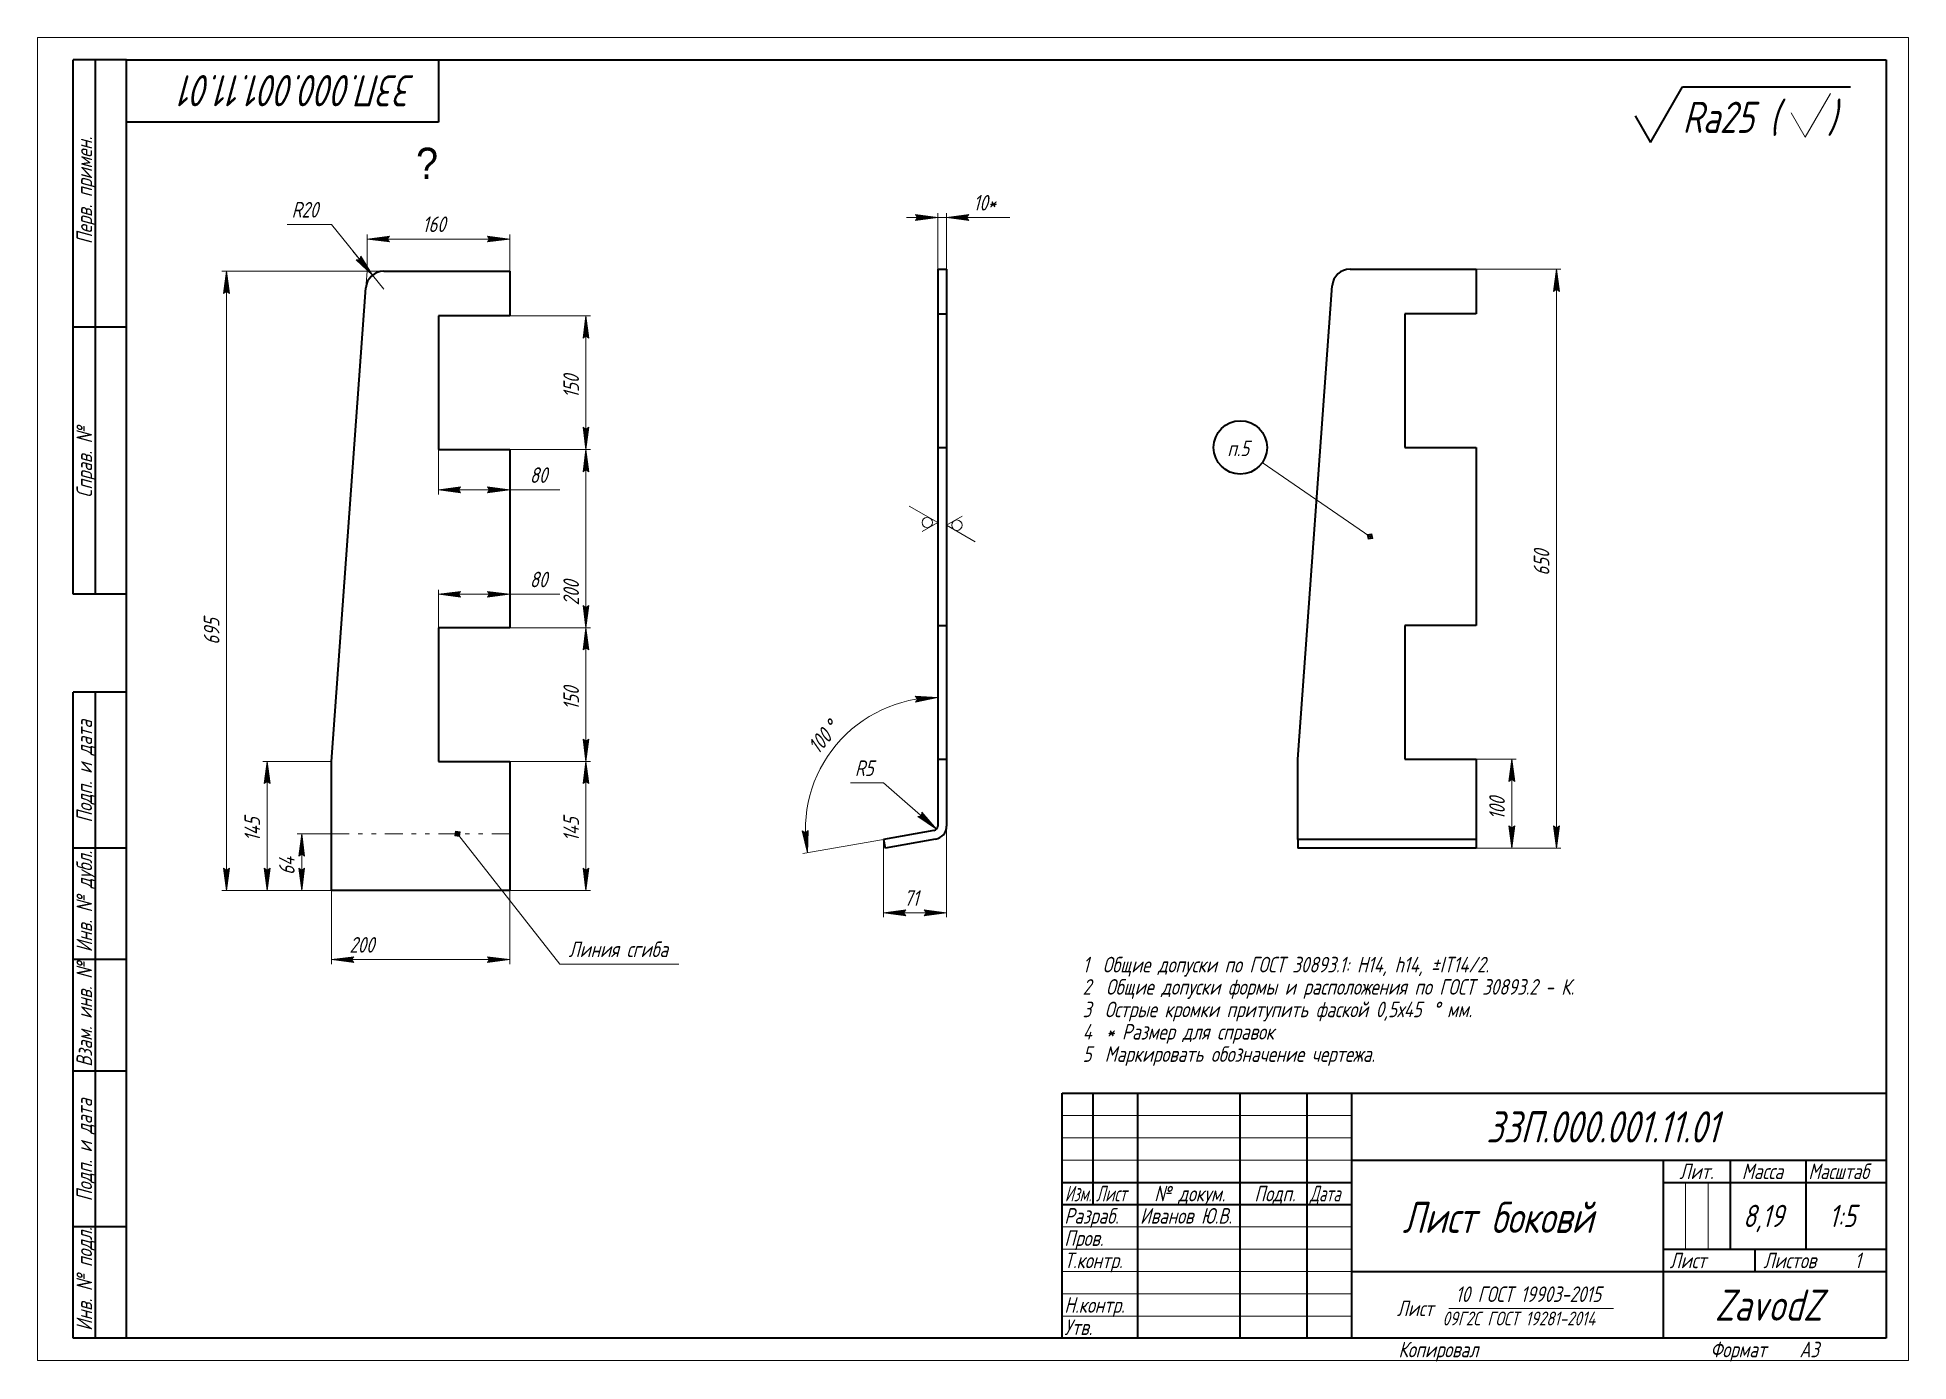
# Model space of a CAD drawing. Header units: millimetres. Extents: x 0 to 420, y 0 to 297.
import ezdxf

# ---------------------------------------------------------------- set-up
doc = ezdxf.new("R2010")
doc.units = ezdxf.units.MM
for name, pattern in [('K5LT_BASIC', [0]), ('K5LT_CHAIN_LINE_WITH_2_POINTS', [12, 4, -2, 1, -2, 1, -2]), ('K5LT_THIN', [0])]:
    doc.linetypes.add(name, pattern=pattern)
doc.layers.add('Системный слой', color=7, linetype='Continuous')
doc.styles.add('KDIMTEXTSTYLE', font='GOST_AU.SHX', dxfattribs={"width": 0.96, "oblique": 15, "height": 5})
doc.styles.add('KTEXTSTYLE', font='GOST_AU.SHX', dxfattribs={"width": 0.96, "height": 5})
doc.dimstyles.new('KDIMSTYLE (0.20)', dxfattribs={"dimtxt": 5, "dimasz": 1, "dimexe": 2, "dimexo": 0, "dimgap": 1, "dimtad": 1, "dimlfac": 5, "dimtxsty": 'KDIMTEXTSTYLE', "dimsah": 1, "dimcen": 0, "dimdle": 1, "dimadec": 0, "dimazin": 0, "dimtfac": 0.667, "dimtmove": 0, "dimatfit": 3, "dimfxl": 1, "dimtvp": 1, "dimtolj": 1, "dimtzin": 0, "dimarcsym": 0})

# ---------------------------------------------------------------- blocks, each defined once
blk = doc.blocks.new('D0')
at = {"layer": 'Системный слой'}
blk.add_hatch(color=7, dxfattribs=at).paths.add_polyline_path([(201.82, 119.32), (198.48, 123.09), (198.43, 122.27), (197.62, 122.1)])
at = {"layer": 'Системный слой', "color": 7, "linetype": 'K5LT_THIN', "lineweight": 18}
for p, q in [((189.93, 129.65), (182.49, 129.65)), ((189.93, 129.65), (201.82, 119.32)), ((197.62, 122.1), (198.43, 122.27)), ((201.82, 119.32), (197.62, 122.1)), ((198.43, 122.27), (198.48, 123.09)), ((198.48, 123.09), (201.82, 119.32))]:
    blk.add_line(p, q, dxfattribs=at)
at = {"layer": 'Системный слой', "color": 7, "char_height": 2.5, "attachment_point": 1, "style": 'KTEXTSTYLE'}
for s, insert in [('\\H3.5;\\W0.965;\\Q15;\\Q15;R', (183.49, 134.72)), ('\\H3.5;\\W0.965;\\Q15;\\Q15;5', (185.71, 134.72))]:
    blk.add_mtext(s, dxfattribs=dict(at, insert=insert))
blk = doc.blocks.new('KDIMARROW_01')
at = {"layer": 'Системный слой'}
blk.add_hatch(color=0, dxfattribs=at).paths.add_polyline_path([(0, 0), (-5, 0.66), (-4.5, 0), (-5, -0.66)])
at = {"layer": 'Системный слой', "color": 0, "linetype": 'K5LT_THIN', "lineweight": 18}
for p, q in [((-4.5, 0), (-5, 0.66)), ((-5, 0.66), (0, 0)), ((0, 0), (-5, -0.66)), ((-5, -0.66), (-4.5, 0)), ((0, 0), (-1, 0))]:
    blk.add_line(p, q, dxfattribs=at)
blk = doc.blocks.new('D1')
at = {"layer": 'Системный слой'}
for points in [[(194.43, 100.52), (194.93, 101.17), (189.93, 100.52), (194.93, 99.86)], [(199.07, 99.86), (204.07, 100.52), (199.07, 101.17), (199.57, 100.52)]]:
    blk.add_hatch(color=7, dxfattribs=at).paths.add_polyline_path(points)
at = {"layer": 'Системный слой', "color": 7, "linetype": 'K5LT_THIN', "lineweight": 18}
for p, q in [((204.07, 119.97), (204.07, 99.52)), ((189.93, 117), (189.93, 99.52)), ((189.93, 100.52), (194.93, 101.17)), ((194.93, 101.17), (194.43, 100.52)), ((199.57, 100.52), (199.07, 101.17)), ((199.07, 101.17), (204.07, 100.52)), ((194.93, 99.86), (189.93, 100.52)), ((204.07, 100.52), (189.93, 100.52)), ((194.43, 100.52), (194.93, 99.86)), ((204.07, 100.52), (199.07, 99.86)), ((199.07, 99.86), (199.57, 100.52))]:
    blk.add_line(p, q, dxfattribs=at)
at = {"layer": 'Системный слой', "color": 7, "insert": (194.51, 105.59), "char_height": 2.5, "attachment_point": 1, "style": 'KTEXTSTYLE'}
blk.add_mtext('\\H3.5;\\W0.965;\\Q15;\\Q15;71', dxfattribs=at)
blk = doc.blocks.new('D2')
at = {"layer": 'Системный слой'}
for points in [[(197.13, 147.8), (202.07, 148.84), (197.03, 149.11), (197.58, 148.49)], [(172.82, 113.98), (172.98, 119.02), (172.38, 118.46), (171.67, 118.89)]]:
    blk.add_hatch(color=7, dxfattribs=at).paths.add_polyline_path(points)
at = {"layer": 'Системный слой', "color": 7, "linetype": 'K5LT_THIN', "lineweight": 18}
for p, q in [((197.58, 148.49), (197.03, 149.11)), ((197.03, 149.11), (202.07, 148.84)), ((202.07, 148.84), (197.13, 147.8)), ((197.13, 147.8), (197.58, 148.49)), ((202.07, 134.97), (202.07, 149.84)), ((172.82, 113.98), (171.67, 118.89)), ((171.67, 118.89), (172.38, 118.46)), ((172.38, 118.46), (172.98, 119.02)), ((172.98, 119.02), (172.82, 113.98)), ((189.93, 117), (171.84, 113.8))]:
    blk.add_line(p, q, dxfattribs=at)
blk.add_arc((202.07, 119.14), 29.7, 90, 190, dxfattribs=at)
at = {"layer": 'Системный слой', "color": 7, "char_height": 2.5, "attachment_point": 1, "rotation": 50, "style": 'KTEXTSTYLE'}
for s, insert in [('\\H3.5;\\W0.965;\\Q15;\\Q15;°', (176.44, 142.71)), ('\\H3.5;\\W0.965;\\Q15;\\Q15;100', (172.63, 138.17))]:
    blk.add_mtext(s, dxfattribs=dict(at, insert=insert))
blk = doc.blocks.new('U0')
at = {"layer": 'Системный слой', "color": 7, "linetype": 'K5LT_THIN', "lineweight": 18}
for p, q in [((202.07, 188.12), (195.67, 191.82)), ((198.57, 186.1), (202.07, 188.12))]:
    blk.add_line(p, q, dxfattribs=at)
blk.add_arc((199.74, 188.12), 1.17, 0, 360, dxfattribs=at)
blk = doc.blocks.new('U1')
at = {"layer": 'Системный слой', "color": 7, "linetype": 'K5LT_THIN', "lineweight": 18}
for p, q in [((207.57, 189.53), (204.07, 187.51)), ((204.07, 187.51), (210.47, 183.81))]:
    blk.add_line(p, q, dxfattribs=at)
blk.add_arc((206.4, 187.51), 1.17, 0, 360, dxfattribs=at)
blk = doc.blocks.new('D3')
at = {"layer": 'Системный слой'}
for points in [[(202.07, 256.57), (197.07, 257.22), (197.57, 256.57), (197.07, 255.91)], [(208.57, 256.57), (209.07, 257.22), (204.07, 256.57), (209.07, 255.91)]]:
    blk.add_hatch(color=7, dxfattribs=at).paths.add_polyline_path(points)
at = {"layer": 'Системный слой', "color": 7, "linetype": 'K5LT_THIN', "lineweight": 18}
for p, q in [((202.07, 256.57), (195.07, 256.57)), ((202.07, 256.57), (197.07, 257.22)), ((197.07, 257.22), (197.57, 256.57)), ((197.57, 256.57), (197.07, 255.91)), ((197.07, 255.91), (202.07, 256.57)), ((202.07, 244.97), (202.07, 257.57)), ((204.07, 256.57), (202.07, 256.57)), ((204.07, 244.97), (204.07, 257.57)), ((209.07, 257.22), (204.07, 256.57)), ((204.07, 256.57), (209.07, 255.91)), ((204.07, 256.57), (211.07, 256.57)), ((204.07, 256.57), (209.07, 256.57)), ((208.57, 256.57), (209.07, 257.22)), ((209.07, 255.91), (208.57, 256.57)), ((209.07, 256.57), (218.27, 256.57))]:
    blk.add_line(p, q, dxfattribs=at)
at = {"layer": 'Системный слой', "color": 7, "insert": (210.07, 261.64), "char_height": 2.5, "attachment_point": 1, "style": 'KTEXTSTYLE'}
blk.add_mtext('\\H3.5;\\W0.965;\\Q15;\\Q15;10*', dxfattribs=at)
blk = doc.blocks.new('KDIMARROW_02')
at = {"layer": 'Системный слой'}
blk.add_hatch(color=0, dxfattribs=at).paths.add_polyline_path([(4.5, 0), (5, 0.66), (0, 0), (5, -0.66)])
at = {"layer": 'Системный слой', "color": 0, "linetype": 'K5LT_THIN', "lineweight": 18}
for p, q in [((0, 0), (-1, 0)), ((5, 0.66), (0, 0)), ((0, 0), (5, -0.66)), ((0, 0), (7, 0)), ((4.5, 0), (5, 0.66)), ((5, -0.66), (4.5, 0))]:
    blk.add_line(p, q, dxfattribs=at)
blk = doc.blocks.new('D4')
at = {"layer": 'Системный слой'}
for points in [[(341.61, 239.97), (340.95, 244.97), (340.29, 239.97), (340.95, 240.47)], [(340.95, 115.03), (341.61, 120.03), (340.95, 119.53), (340.29, 120.03)]]:
    blk.add_hatch(color=7, dxfattribs=at).paths.add_polyline_path(points)
at = {"layer": 'Системный слой', "color": 7, "linetype": 'K5LT_THIN', "lineweight": 18}
for p, q in [((322.9, 244.97), (341.95, 244.97)), ((340.29, 239.97), (340.95, 244.97)), ((340.95, 244.97), (341.61, 239.97)), ((340.95, 244.97), (340.95, 115.03)), ((340.95, 240.47), (340.29, 239.97)), ((341.61, 239.97), (340.95, 240.47)), ((340.95, 115.03), (340.29, 120.03)), ((340.29, 120.03), (340.95, 119.53)), ((340.95, 119.53), (341.61, 120.03)), ((341.61, 120.03), (340.95, 115.03)), ((322.9, 115.03), (341.95, 115.03))]:
    blk.add_line(p, q, dxfattribs=at)
at = {"layer": 'Системный слой', "color": 7, "insert": (335.87, 176.17), "char_height": 2.5, "attachment_point": 1, "rotation": 90, "style": 'KTEXTSTYLE'}
blk.add_mtext('\\H3.5;\\W0.965;\\Q15;\\Q15;650', dxfattribs=at)
blk = doc.blocks.new('D5')
at = {"layer": 'Системный слой'}
for points in [[(331.61, 129.97), (330.95, 134.97), (330.29, 129.97), (330.95, 130.47)], [(330.95, 115.03), (331.61, 120.03), (330.95, 119.53), (330.29, 120.03)]]:
    blk.add_hatch(color=7, dxfattribs=at).paths.add_polyline_path(points)
at = {"layer": 'Системный слой', "color": 7, "linetype": 'K5LT_THIN', "lineweight": 18}
for p, q in [((322.9, 134.97), (331.95, 134.97)), ((330.29, 129.97), (330.95, 134.97)), ((330.95, 134.97), (331.61, 129.97)), ((330.95, 134.97), (330.95, 115.03)), ((330.95, 130.47), (330.29, 129.97)), ((331.61, 129.97), (330.95, 130.47)), ((330.95, 115.03), (330.29, 120.03)), ((330.29, 120.03), (330.95, 119.53)), ((330.95, 119.53), (331.61, 120.03)), ((331.61, 120.03), (330.95, 115.03)), ((322.9, 115.03), (331.95, 115.03))]:
    blk.add_line(p, q, dxfattribs=at)
at = {"layer": 'Системный слой', "color": 7, "insert": (325.88, 121.4), "char_height": 2.5, "attachment_point": 1, "rotation": 90, "style": 'KTEXTSTYLE'}
blk.add_mtext('\\H3.5;\\W0.965;\\Q15;\\Q15;100', dxfattribs=at)
blk = doc.blocks.new('U2')
at = {"layer": 'Системный слой'}
h = blk.add_hatch(color=7, dxfattribs=at)
h.paths.add_polyline_path([(299.71, 184.55), (299.52, 185.59), (298.48, 185.4), (298.67, 184.36)])
h.paths.add_polyline_path([(299.51, 184.69), (299.38, 185.39), (298.68, 185.26), (298.81, 184.56)])
h.paths.add_polyline_path([(299.3, 184.83), (299.24, 185.18), (298.89, 185.12), (298.95, 184.77)])
at = {"layer": 'Системный слой', "color": 7, "linetype": 'K5LT_THIN', "lineweight": 18}
for p, q in [((274.94, 201.58), (299.09, 184.97)), ((299.52, 185.59), (298.48, 185.4)), ((298.68, 185.26), (298.48, 185.4)), ((298.48, 185.4), (298.67, 184.36)), ((299.38, 185.39), (298.68, 185.26)), ((298.89, 185.12), (298.68, 185.26)), ((298.68, 185.26), (298.81, 184.56)), ((299.24, 185.18), (298.89, 185.12)), ((298.89, 185.12), (298.95, 184.77)), ((298.95, 184.77), (299.3, 184.83)), ((299.3, 184.83), (299.24, 185.18)), ((299.51, 184.69), (299.38, 185.39)), ((299.71, 184.55), (299.52, 185.59)), ((298.67, 184.36), (299.71, 184.55)), ((298.81, 184.56), (299.51, 184.69))]:
    blk.add_line(p, q, dxfattribs=at)
at = {"layer": 'Системный слой', "color": 150, "linetype": 'K5LT_BASIC', "lineweight": 40, "true_color": 0x0080ff}
blk.add_arc((270, 204.97), 6, 0, 360, dxfattribs=at)
at = {"layer": 'Системный слой', "color": 7, "insert": (267.09, 206.51), "char_height": 2.5, "attachment_point": 1, "style": 'KTEXTSTYLE'}
blk.add_mtext('\\H3.5;\\W0.965;\\Q15;\\Q15;п.5', dxfattribs=at)
blk = doc.blocks.new('D6')
at = {"layer": 'Системный слой'}
for points in [[(70.5, 90), (71, 90.66), (66, 90), (71, 89.34)], [(106, 90), (101, 90.66), (101.5, 90), (101, 89.34)]]:
    blk.add_hatch(color=7, dxfattribs=at).paths.add_polyline_path(points)
at = {"layer": 'Системный слой', "color": 7, "linetype": 'K5LT_THIN', "lineweight": 18}
for p, q in [((66, 105.5), (66, 89)), ((106, 105.5), (106, 89)), ((66, 90), (71, 90.66)), ((71, 89.34), (66, 90)), ((66, 90), (106, 90)), ((71, 90.66), (70.5, 90)), ((70.5, 90), (71, 89.34)), ((101.5, 90), (101, 90.66)), ((101, 90.66), (106, 90)), ((106, 90), (101, 89.34)), ((101, 89.34), (101.5, 90))]:
    blk.add_line(p, q, dxfattribs=at)
at = {"layer": 'Системный слой', "color": 7, "insert": (70.03, 95.07), "char_height": 2.5, "attachment_point": 1, "style": 'KTEXTSTYLE'}
blk.add_mtext('\\H3.5;\\W0.965;\\Q15;\\Q15;200', dxfattribs=at)
blk = doc.blocks.new('D7')
at = {"layer": 'Системный слой'}
for points in [[(43.09, 239.5), (42.43, 244.5), (41.77, 239.5), (42.43, 240)], [(42.43, 105.5), (43.09, 110.5), (42.43, 110), (41.77, 110.5)]]:
    blk.add_hatch(color=7, dxfattribs=at).paths.add_polyline_path(points)
at = {"layer": 'Системный слой', "color": 7, "linetype": 'K5LT_THIN', "lineweight": 18}
for p, q in [((106, 244.5), (41.43, 244.5)), ((41.77, 239.5), (42.43, 244.5)), ((42.43, 244.5), (43.09, 239.5)), ((42.43, 105.5), (42.43, 244.5)), ((42.43, 240), (41.77, 239.5)), ((43.09, 239.5), (42.43, 240)), ((42.43, 105.5), (41.77, 110.5)), ((41.77, 110.5), (42.43, 110)), ((42.43, 110), (43.09, 110.5)), ((43.09, 110.5), (42.43, 105.5)), ((66, 105.5), (41.43, 105.5))]:
    blk.add_line(p, q, dxfattribs=at)
at = {"layer": 'Системный слой', "color": 7, "insert": (37.35, 160.67), "char_height": 2.5, "attachment_point": 1, "rotation": 90, "style": 'KTEXTSTYLE'}
blk.add_mtext('\\H3.5;\\W0.965;\\Q15;\\Q15;695', dxfattribs=at)
blk = doc.blocks.new('D8')
at = {"layer": 'Системный слой'}
for points in [[(59.98, 113.24), (59.32, 118.24), (58.66, 113.24), (59.32, 113.74)], [(59.32, 105.5), (59.98, 110.5), (59.32, 110), (58.66, 110.5)]]:
    blk.add_hatch(color=7, dxfattribs=at).paths.add_polyline_path(points)
at = {"layer": 'Системный слой', "color": 7, "linetype": 'K5LT_THIN', "lineweight": 18}
for p, q in [((66, 118.24), (58.32, 118.24)), ((58.66, 113.24), (59.32, 118.24)), ((59.32, 118.24), (59.98, 113.24)), ((59.32, 105.5), (59.32, 118.24)), ((59.32, 113.74), (58.66, 113.24)), ((59.98, 113.24), (59.32, 113.74)), ((59.32, 105.5), (58.66, 110.5)), ((58.66, 110.5), (59.32, 110)), ((59.32, 110), (59.98, 110.5)), ((59.98, 110.5), (59.32, 105.5)), ((66, 105.5), (58.32, 105.5))]:
    blk.add_line(p, q, dxfattribs=at)
at = {"layer": 'Системный слой', "color": 7, "insert": (54.24, 109.01), "char_height": 2.5, "attachment_point": 1, "rotation": 90, "style": 'KTEXTSTYLE'}
blk.add_mtext('\\H3.5;\\W0.965;\\Q15;\\Q15;64', dxfattribs=at)
blk = doc.blocks.new('D9')
at = {"layer": 'Системный слой'}
for points in [[(52.22, 129.5), (51.56, 134.5), (50.9, 129.5), (51.56, 130)], [(51.56, 105.5), (52.22, 110.5), (51.56, 110), (50.9, 110.5)]]:
    blk.add_hatch(color=7, dxfattribs=at).paths.add_polyline_path(points)
at = {"layer": 'Системный слой', "color": 7, "linetype": 'K5LT_THIN', "lineweight": 18}
for p, q in [((66, 134.5), (50.56, 134.5)), ((50.9, 129.5), (51.56, 134.5)), ((51.56, 134.5), (52.22, 129.5)), ((51.56, 105.5), (51.56, 134.5)), ((51.56, 130), (50.9, 129.5)), ((52.22, 129.5), (51.56, 130)), ((51.56, 105.5), (50.9, 110.5)), ((50.9, 110.5), (51.56, 110)), ((51.56, 110), (52.22, 110.5)), ((52.22, 110.5), (51.56, 105.5)), ((66, 105.5), (50.56, 105.5))]:
    blk.add_line(p, q, dxfattribs=at)
at = {"layer": 'Системный слой', "color": 7, "insert": (46.48, 116.54), "char_height": 2.5, "attachment_point": 1, "rotation": 90, "style": 'KTEXTSTYLE'}
blk.add_mtext('\\H3.5;\\W0.965;\\Q15;\\Q15;145', dxfattribs=at)
blk = doc.blocks.new('D10')
at = {"layer": 'Системный слой'}
blk.add_hatch(color=7, dxfattribs=at).paths.add_polyline_path([(75.2, 243.61), (72.57, 247.91), (72.37, 247.11), (71.55, 247.08)])
at = {"layer": 'Системный слой', "color": 7, "linetype": 'K5LT_THIN', "lineweight": 18}
for p, q in [((66, 254.99), (56.06, 254.99)), ((75.2, 243.61), (66, 254.99)), ((75.2, 243.61), (70.8, 249.05)), ((72.57, 247.91), (72.37, 247.11)), ((75.2, 243.61), (72.57, 247.91)), ((72.37, 247.11), (71.55, 247.08)), ((71.55, 247.08), (75.2, 243.61)), ((77.72, 240.5), (75.2, 243.61))]:
    blk.add_line(p, q, dxfattribs=at)
at = {"layer": 'Системный слой', "color": 7, "char_height": 2.5, "attachment_point": 1, "style": 'KTEXTSTYLE'}
for s, insert in [('\\H3.5;\\W0.965;\\Q15;\\Q15;R', (57.06, 260.07)), ('\\H3.5;\\W0.965;\\Q15;\\Q15;20', (59.28, 260.07))]:
    blk.add_mtext(s, dxfattribs=dict(at, insert=insert))
blk = doc.blocks.new('D11')
at = {"layer": 'Системный слой'}
for points in [[(123.79, 129.5), (123.13, 134.5), (122.47, 129.5), (123.13, 130)], [(123.13, 105.5), (123.79, 110.5), (123.13, 110), (122.47, 110.5)]]:
    blk.add_hatch(color=7, dxfattribs=at).paths.add_polyline_path(points)
at = {"layer": 'Системный слой', "color": 7, "linetype": 'K5LT_THIN', "lineweight": 18}
for p, q in [((106, 134.5), (124.13, 134.5)), ((122.47, 129.5), (123.13, 134.5)), ((123.13, 134.5), (123.79, 129.5)), ((123.13, 105.5), (123.13, 134.5)), ((123.13, 130), (122.47, 129.5)), ((123.79, 129.5), (123.13, 130)), ((123.13, 105.5), (122.47, 110.5)), ((122.47, 110.5), (123.13, 110)), ((123.13, 110), (123.79, 110.5)), ((123.79, 110.5), (123.13, 105.5)), ((106, 105.5), (124.13, 105.5))]:
    blk.add_line(p, q, dxfattribs=at)
at = {"layer": 'Системный слой', "color": 7, "insert": (118.06, 116.54), "char_height": 2.5, "attachment_point": 1, "rotation": 90, "style": 'KTEXTSTYLE'}
blk.add_mtext('\\H3.5;\\W0.965;\\Q15;\\Q15;145', dxfattribs=at)
blk = doc.blocks.new('D12')
at = {"layer": 'Системный слой'}
for points in [[(123.79, 159.5), (123.13, 164.5), (122.47, 159.5), (123.13, 160)], [(123.13, 134.5), (123.79, 139.5), (123.13, 139), (122.47, 139.5)]]:
    blk.add_hatch(color=7, dxfattribs=at).paths.add_polyline_path(points)
at = {"layer": 'Системный слой', "color": 7, "linetype": 'K5LT_THIN', "lineweight": 18}
for p, q in [((106, 164.5), (124.13, 164.5)), ((122.47, 159.5), (123.13, 164.5)), ((123.13, 164.5), (123.79, 159.5)), ((123.13, 134.5), (123.13, 164.5)), ((123.13, 160), (122.47, 159.5)), ((123.79, 159.5), (123.13, 160)), ((123.13, 134.5), (122.47, 139.5)), ((122.47, 139.5), (123.13, 139)), ((123.13, 139), (123.79, 139.5)), ((123.79, 139.5), (123.13, 134.5)), ((106, 134.5), (124.13, 134.5))]:
    blk.add_line(p, q, dxfattribs=at)
at = {"layer": 'Системный слой', "color": 7, "insert": (118.06, 146.04), "char_height": 2.5, "attachment_point": 1, "rotation": 90, "style": 'KTEXTSTYLE'}
blk.add_mtext('\\H3.5;\\W0.965;\\Q15;\\Q15;150', dxfattribs=at)
blk = doc.blocks.new('D13')
at = {"layer": 'Системный слой'}
for points in [[(123.79, 199.5), (123.13, 204.5), (122.47, 199.5), (123.13, 200)], [(123.13, 164.5), (123.79, 169.5), (123.13, 169), (122.47, 169.5)]]:
    blk.add_hatch(color=7, dxfattribs=at).paths.add_polyline_path(points)
at = {"layer": 'Системный слой', "color": 7, "linetype": 'K5LT_THIN', "lineweight": 18}
for p, q in [((106, 204.5), (124.13, 204.5)), ((122.47, 199.5), (123.13, 204.5)), ((123.13, 204.5), (123.79, 199.5)), ((123.13, 164.5), (123.13, 204.5)), ((123.13, 200), (122.47, 199.5)), ((123.79, 199.5), (123.13, 200)), ((123.13, 164.5), (122.47, 169.5)), ((122.47, 169.5), (123.13, 169)), ((123.13, 169), (123.79, 169.5)), ((123.79, 169.5), (123.13, 164.5)), ((106, 164.5), (124.13, 164.5))]:
    blk.add_line(p, q, dxfattribs=at)
at = {"layer": 'Системный слой', "color": 7, "insert": (118.06, 169.5), "char_height": 2.5, "attachment_point": 1, "rotation": 90, "style": 'KTEXTSTYLE'}
blk.add_mtext('\\H3.5;\\W0.965;\\Q15;\\Q15;200', dxfattribs=at)
blk = doc.blocks.new('D14')
at = {"layer": 'Системный слой'}
for points in [[(123.79, 229.5), (123.13, 234.5), (122.47, 229.5), (123.13, 230)], [(123.13, 204.5), (123.79, 209.5), (123.13, 209), (122.47, 209.5)]]:
    blk.add_hatch(color=7, dxfattribs=at).paths.add_polyline_path(points)
at = {"layer": 'Системный слой', "color": 7, "linetype": 'K5LT_THIN', "lineweight": 18}
for p, q in [((106, 234.5), (124.13, 234.5)), ((122.47, 229.5), (123.13, 234.5)), ((123.13, 234.5), (123.79, 229.5)), ((123.13, 204.5), (123.13, 234.5)), ((123.13, 230), (122.47, 229.5)), ((123.79, 229.5), (123.13, 230)), ((123.13, 204.5), (122.47, 209.5)), ((122.47, 209.5), (123.13, 209)), ((123.13, 209), (123.79, 209.5)), ((123.79, 209.5), (123.13, 204.5)), ((106, 204.5), (124.13, 204.5))]:
    blk.add_line(p, q, dxfattribs=at)
at = {"layer": 'Системный слой', "color": 7, "insert": (118.06, 216.04), "char_height": 2.5, "attachment_point": 1, "rotation": 90, "style": 'KTEXTSTYLE'}
blk.add_mtext('\\H3.5;\\W0.965;\\Q15;\\Q15;150', dxfattribs=at)
blk = doc.blocks.new('D15')
at = {"layer": 'Системный слой'}
for points in [[(94.5, 172), (95, 172.66), (90, 172), (95, 171.34)], [(101, 171.34), (106, 172), (101, 172.66), (101.5, 172)]]:
    blk.add_hatch(color=7, dxfattribs=at).paths.add_polyline_path(points)
at = {"layer": 'Системный слой', "color": 7, "linetype": 'K5LT_THIN', "lineweight": 18}
for p, q in [((90, 164.5), (90, 173)), ((90, 172), (95, 172.66)), ((95, 172.66), (94.5, 172)), ((101.5, 172), (101, 172.66)), ((101, 172.66), (106, 172)), ((106, 164.5), (106, 173)), ((95, 171.34), (90, 172)), ((90, 172), (106, 172)), ((94.5, 172), (95, 171.34)), ((106, 172), (101, 171.34)), ((101, 171.34), (101.5, 172)), ((106, 172), (109.52, 172)), ((109.52, 172), (117.24, 172))]:
    blk.add_line(p, q, dxfattribs=at)
at = {"layer": 'Системный слой', "color": 7, "insert": (110.52, 177.07), "char_height": 2.5, "attachment_point": 1, "style": 'KTEXTSTYLE'}
blk.add_mtext('\\H3.5;\\W0.965;\\Q15;\\Q15;80', dxfattribs=at)
blk = doc.blocks.new('D16')
at = {"layer": 'Системный слой'}
for points in [[(94.5, 195.43), (95, 196.09), (90, 195.43), (95, 194.77)], [(106, 195.43), (101, 196.09), (101.5, 195.43), (101, 194.77)]]:
    blk.add_hatch(color=7, dxfattribs=at).paths.add_polyline_path(points)
at = {"layer": 'Системный слой', "color": 7, "linetype": 'K5LT_THIN', "lineweight": 18}
for p, q in [((90, 204.5), (90, 194.43)), ((106, 204.5), (106, 194.43)), ((90, 195.43), (95, 196.09)), ((95, 194.77), (90, 195.43)), ((90, 195.43), (106, 195.43)), ((95, 196.09), (94.5, 195.43)), ((94.5, 195.43), (95, 194.77)), ((101.5, 195.43), (101, 196.09)), ((101, 196.09), (106, 195.43)), ((106, 195.43), (101, 194.77)), ((101, 194.77), (101.5, 195.43)), ((106, 195.43), (109.52, 195.43)), ((109.52, 195.43), (117.24, 195.43))]:
    blk.add_line(p, q, dxfattribs=at)
at = {"layer": 'Системный слой', "color": 7, "insert": (110.52, 200.5), "char_height": 2.5, "attachment_point": 1, "style": 'KTEXTSTYLE'}
blk.add_mtext('\\H3.5;\\W0.965;\\Q15;\\Q15;80', dxfattribs=at)
blk = doc.blocks.new('D17')
at = {"layer": 'Системный слой'}
for points in [[(79, 251.08), (78.5, 251.74), (79, 252.4), (74, 251.74)], [(106, 251.74), (101, 252.4), (101.5, 251.74), (101, 251.08)]]:
    blk.add_hatch(color=7, dxfattribs=at).paths.add_polyline_path(points)
at = {"layer": 'Системный слой', "color": 7, "linetype": 'K5LT_THIN', "lineweight": 18}
for p, q in [((74, 244.5), (74, 252.74)), ((74, 251.74), (79, 252.4)), ((79, 252.4), (78.5, 251.74)), ((101.5, 251.74), (101, 252.4)), ((101, 252.4), (106, 251.74)), ((106, 244.5), (106, 252.74)), ((79, 251.08), (74, 251.74)), ((74, 251.74), (106, 251.74)), ((78.5, 251.74), (79, 251.08)), ((106, 251.74), (101, 251.08)), ((101, 251.08), (101.5, 251.74))]:
    blk.add_line(p, q, dxfattribs=at)
at = {"layer": 'Системный слой', "color": 7, "insert": (86.4, 256.81), "char_height": 2.5, "attachment_point": 1, "style": 'KTEXTSTYLE'}
blk.add_mtext('\\H3.5;\\W0.965;\\Q15;\\Q15;160', dxfattribs=at)
blk = doc.blocks.new('U3')
at = {"layer": 'Системный слой'}
h = blk.add_hatch(color=7, dxfattribs=at)
h.paths.add_polyline_path([(94.75, 117.65), (94.88, 118.71), (93.82, 118.83), (93.7, 117.78)])
h.paths.add_polyline_path([(94.6, 117.85), (94.68, 118.55), (93.98, 118.64), (93.89, 117.93)])
h.paths.add_polyline_path([(94.44, 118.05), (94.48, 118.4), (94.13, 118.44), (94.09, 118.09)])
at = {"layer": 'Системный слой', "color": 7, "linetype": 'K5LT_THIN', "lineweight": 18}
for p, q in [((93.82, 118.83), (93.7, 117.78)), ((93.7, 117.78), (94.75, 117.65)), ((94.88, 118.71), (93.82, 118.83)), ((93.98, 118.64), (93.89, 117.93)), ((93.89, 117.93), (94.6, 117.85)), ((94.68, 118.55), (93.98, 118.64)), ((94.13, 118.44), (94.09, 118.09)), ((94.09, 118.09), (94.44, 118.05)), ((94.48, 118.4), (94.13, 118.44)), ((117.24, 89), (94.29, 118.24)), ((94.44, 118.05), (94.48, 118.4)), ((94.44, 118.05), (94.6, 117.85)), ((94.6, 117.85), (94.68, 118.55)), ((94.6, 117.85), (94.75, 117.65)), ((94.75, 117.65), (94.88, 118.71)), ((117.24, 89), (144, 89))]:
    blk.add_line(p, q, dxfattribs=at)
at = {"layer": 'Системный слой', "color": 7, "insert": (119.24, 94.07), "char_height": 2.5, "attachment_point": 1, "style": 'KTEXTSTYLE'}
blk.add_mtext('\\H3.5;\\W0.965;\\Q15;\\Q15;Линия сгиба', dxfattribs=at)
blk = doc.blocks.new('U4')
at = {"color": 7, "linetype": 'K5LT_THIN', "lineweight": 18}
for p, q in [((0, 0), (0, 297)), ((0, 297), (420, 297)), ((420, 297), (420, 0)), ((230, 55), (295, 55)), ((230, 50), (295, 50)), ((230, 45), (295, 45)), ((369.96, 25), (369.96, 40)), ((374.98, 25), (374.98, 40)), ((230, 30), (295, 30)), ((230, 25), (295, 25)), ((230, 20), (295, 20)), ((230, 15), (295, 15)), ((230, 10), (295, 10)), ((316.77, 11.72), (353.73, 11.72)), ((420, 0), (0, 0))]:
    blk.add_line(p, q, dxfattribs=at)
at = {"color": 150, "linetype": 'K5LT_BASIC', "lineweight": 40, "true_color": 0x0080ff}
for p, q in [((8, 172), (8, 292)), ((20, 292), (8, 292)), ((13, 172), (13, 292)), ((20, 5), (20, 292)), ((20, 292), (415, 292)), ((90, 292), (90, 278)), ((415, 292), (415, 5)), ((90, 278), (20, 278)), ((20, 232), (8, 232)), ((20, 172), (8, 172)), ((8, 5), (8, 150)), ((20, 150), (8, 150)), ((13, 5), (13, 150)), ((20, 115), (8, 115)), ((20, 90), (8, 90)), ((20, 65), (8, 65)), ((230, 60), (415, 60)), ((230, 5), (230, 60)), ((237, 35), (237, 60)), ((247, 5), (247, 60)), ((270, 5), (270, 60)), ((285, 5), (285, 60)), ((295, 5), (295, 60)), ((295, 45), (415, 45)), ((365, 5), (365, 45)), ((380, 25), (380, 45)), ((397, 25), (397, 45)), ((230, 40), (295, 40)), ((365, 40), (380, 40)), ((380, 40), (415, 40)), ((230, 35), (295, 35)), ((20, 30), (8, 30)), ((365, 25), (415, 25)), ((385.57, 20), (385.57, 25)), ((295, 20), (365, 20)), ((365, 20), (415, 20)), ((20, 5), (8, 5)), ((415, 5), (20, 5))]:
    blk.add_line(p, q, dxfattribs=at)
at = {"color": 7, "char_height": 2.5, "attachment_point": 1, "style": 'KTEXTSTYLE'}
for s, insert, rotation in [('\\H3.5;\\W0.965;\\Q15;\\Q15;\\H7.00;ЗЗП.000.001.11.01', (84.8, 281.55), 180), ('\\H3.5;\\W0.965;\\Q15;\\Q15;Перв. примен.', (8.77, 250.61), 90), ('\\H3.5;\\W0.965;\\Q15;\\Q15;Справ. №', (8.77, 193.68), 90), ('\\H3.5;\\W0.965;\\Q15;\\Q15;Подп. и дата', (8.77, 120.75), 90), ('\\H3.5;\\W0.965;\\Q15;\\Q15;Инв. № дубл.', (8.77, 91.67), 90), ('\\H3.5;\\W0.965;\\Q15;\\Q15;Взам. инв. №', (8.77, 65.94), 90), ('\\H3.5;\\W0.965;\\Q15;\\Q15;Подп. и дата', (8.77, 35.75), 90), ('\\H3.5;\\W0.965;\\Q15;\\Q15;Инв. № подл.', (8.77, 6.67), 90)]:
    blk.add_mtext(s, dxfattribs=dict(at, insert=insert, rotation=rotation))
for s, insert in [('\\H3.5;\\W0.965;\\Q15;\\Q15;\\H7.00;ЗЗП.000.001.11.01', (325.2, 55.95)), ('\\H3.5;\\W0.965;\\Q15;\\Q15;Лит.', (368.56, 44.23)), ('\\H3.5;\\W0.965;\\Q15;\\Q15;Масса', (382.58, 44.23)), ('\\H3.5;\\W0.965;\\Q15;\\Q15;\\W0.941;Масштаб', (397.52, 44.23)), ('\\H3.5;\\W0.965;\\Q15;\\Q15;\\W0.797;Изм.', (230.61, 39.23)), ('\\H3.5;\\W0.965;\\Q15;\\Q15;\\W0.807;Лист', (237.6, 39.23)), ('\\H3.5;\\W0.965;\\Q15;\\Q15;№ докум.', (250.67, 39.23)), ('\\H3.5;\\W0.965;\\Q15;\\Q15;Подп.', (273.15, 39.23)), ('\\H3.5;\\W0.965;\\Q15;\\Q15;\\W0.807;Дата', (285.6, 39.23)), ('\\H3.5;\\W0.965;\\Q15;\\Q15;Разраб.', (230.5, 34.23)), ('\\H3.5;\\W0.965;\\Q15;\\Q15;Иванов Ю.В.', (247.5, 34.23)), ('\\H3.5;\\W0.965;\\Q15;\\Q15;\\H7.00;Лист боковй', (306.41, 35.65)), ('\\H3.5;\\W0.965;\\Q15;\\Q15;\\H5.00;8,19', (382.83, 34.97)), ('\\H3.5;\\W0.965;\\Q15;\\Q15;\\H5.00;1:5', (402.11, 34.97)), ('\\H3.5;\\W0.965;\\Q15;\\Q15;Пров.', (230.5, 29.23)), ('\\H3.5;\\W0.965;\\Q15;\\Q15;Т.контр.', (230.5, 24.23)), ('\\H3.5;\\W0.965;\\Q15;\\Q15;Лист', (366.36, 24.23)), ('\\H3.5;\\W0.965;\\Q15;\\Q15;Листов', (387.41, 24.23)), ('\\H3.5;\\W0.965;\\Q15;\\Q15;1', (407.91, 24.23)), ('\\H3.5;\\W0.965;\\Q15;\\Q15;Н.контр.', (230.5, 14.23)), ('\\H3.5;\\W0.965;\\Q15;\\Q15;Лист ', (305.14, 13.47)), ('\\H3.5;\\W0.965;\\Q15;\\Q15;10 ГОСТ 19903-2015', (318.31, 16.65)), ('\\H3.5;\\W0.965;\\Q15;\\Q15;\\H7.00;ZavodZ', (376.5, 15.95)), ('\\H3.5;\\W0.965;\\Q15;\\Q15;Утв.', (230.5, 9.23)), ('\\H3.5;\\W0.965;\\Q15;\\Q15;\\H3.11;09Г2С ГОСТ 19281-2014', (315.38, 11)), ('\\H3.5;\\W0.965;\\Q15;\\Q15;Копировал', (305.5, 4.23)), ('\\H3.5;\\W0.965;\\Q15;\\Q15;Формат', (375.5, 4.23)), ('\\H3.5;\\W0.965;\\Q15;\\Q15;A3', (395.5, 4.23))]:
    blk.add_mtext(s, dxfattribs=dict(at, insert=insert))
blk = doc.blocks.new('U5')
at = {"color": 7, "char_height": 2.5, "attachment_point": 1, "style": 'KTEXTSTYLE'}
for s, insert in [('\\H3.5;\\W0.965;\\Q15;\\Q15;1', (234.62, 90.63)), ('\\H3.5;\\W0.965;\\Q15;\\Q15;Общие допуски по ГОСТ 30893.1: H14, h14, ', (239.11, 90.63)), ('\\H3.5;\\W0.965;\\Q15;\\Q15;±', (312.82, 90.63)), ('\\H3.5;\\W0.965;\\Q15;\\Q15;IT14/2.', (314.76, 90.63)), ('\\H3.5;\\W0.965;\\Q15;\\Q15;2', (234.62, 85.63)), ('\\H3.5;\\W0.965;\\Q15;\\Q15;Общие допуски формы и расположения по ГОСТ 30893.2 - К.', (239.85, 85.63)), ('\\H3.5;\\W0.965;\\Q15;\\Q15;3', (234.62, 80.57)), ('\\H3.5;\\W0.965;\\Q15;\\Q15;Острые кромки притупить фаской 0,5х45', (239.57, 80.57)), ('\\H3.5;\\W0.965;\\Q15;\\Q15;°', (313.19, 80.57)), ('\\H3.5;\\W0.965;\\Q15;\\Q15; мм.', (314.67, 80.57)), ('\\H3.5;\\W0.965;\\Q15;\\Q15;4', (234.62, 75.55)), ('\\H3.5;\\W0.965;\\Q15;\\Q15;* Размер для справок', (239.85, 75.55)), ('\\H3.5;\\W0.965;\\Q15;\\Q15;5', (234.62, 70.55)), ('\\H3.5;\\W0.965;\\Q15;\\Q15;Маркировать обозначение чертежа.', (239.57, 70.55))]:
    blk.add_mtext(s, dxfattribs=dict(at, insert=insert))
blk = doc.blocks.new('U6')
at = {"color": 150, "linetype": 'K5LT_BASIC', "lineweight": 40, "true_color": 0x0080ff}
for p, q in [((362.04, 273.42), (369.25, 285.91)), ((369.25, 285.91), (407, 285.91)), ((358.6, 279.37), (362.04, 273.42))]:
    blk.add_line(p, q, dxfattribs=at)
at = {"color": 7, "linetype": 'K5LT_THIN', "lineweight": 18}
for p, q in [((396.77, 274.61), (402.45, 284.41)), ((393.67, 280.05), (396.77, 274.61))]:
    blk.add_line(p, q, dxfattribs=at)
at = {"color": 7, "char_height": 2.5, "attachment_point": 1, "style": 'KTEXTSTYLE'}
for s, insert in [('\\H3.5;\\W0.965;\\Q15;\\Q15;\\H7.00;Ra25 (', (369.25, 282.57)), ('\\H3.5;\\W0.965;\\Q15;\\Q15;\\H7.00;)', (401.75, 282.57))]:
    blk.add_mtext(s, dxfattribs=dict(at, insert=insert))

msp = doc.modelspace()

# ---------------------------------------------------------------- linework, layer by layer
at = {"layer": 'Системный слой', "color": 7, "linetype": 'K5LT_THIN', "lineweight": 18}
for q in [(73.5871, 238.8221), (77.7197, 244.5)]:
    msp.add_line((74, 244.5), q, dxfattribs=at)
at = {"layer": 'Системный слой', "color": 150, "linetype": 'K5LT_BASIC', "lineweight": 40, "true_color": 0x0080ff}
for p, q in [((77.7197, 244.5), (106, 244.5)), ((106, 244.5), (106, 234.5)), ((202.0693, 244.9745), (202.0693, 234.9745)), ((202.0693, 244.9745), (204.0693, 244.9745)), ((204.0693, 244.9745), (204.0693, 234.9745)), ((294.6239, 244.9745), (322.9042, 244.9745)), ((322.9042, 244.9745), (322.9042, 234.9745)), ((66, 134.5), (73.7302, 240.7901)), ((282.9042, 134.9745), (290.6344, 241.2647)), ((90, 234.5), (90, 204.5)), ((106, 234.5), (90, 234.5)), ((202.0693, 234.9745), (202.0693, 204.9745)), ((202.0693, 234.9745), (204.0693, 234.9745)), ((204.0693, 234.9745), (204.0693, 204.9745)), ((306.9042, 234.9745), (306.9042, 204.9745)), ((322.9042, 234.9745), (306.9042, 234.9745)), ((90, 204.5), (106, 204.5)), ((106, 204.5), (106, 164.5)), ((202.0693, 204.9745), (204.0693, 204.9745)), ((202.0693, 204.9745), (202.0693, 164.9745)), ((204.0693, 204.9745), (204.0693, 164.9745)), ((306.9042, 204.9745), (322.9042, 204.9745)), ((322.9042, 204.9745), (322.9042, 164.9745)), ((90, 164.5), (90, 134.5)), ((106, 164.5), (90, 164.5)), ((202.0693, 164.9745), (202.0693, 134.9745)), ((202.0693, 164.9745), (204.0693, 164.9745)), ((204.0693, 164.9745), (204.0693, 134.9745)), ((306.9042, 164.9745), (306.9042, 134.9745)), ((322.9042, 164.9745), (306.9042, 164.9745)), ((66, 119.5), (66, 134.5)), ((90, 134.5), (106, 134.5)), ((106, 134.5), (106, 119.5)), ((202.0693, 134.9745), (202.0693, 119.9745)), ((202.0693, 134.9745), (204.0693, 134.9745)), ((204.0693, 134.9745), (204.0693, 119.9745)), ((282.9042, 119.9745), (282.9042, 134.9745)), ((306.9042, 134.9745), (322.9042, 134.9745)), ((322.9042, 134.9745), (322.9042, 119.9745)), ((66, 116.9867), (66, 119.5)), ((106, 119.5), (106, 116.9867)), ((201.2429, 118.9897), (189.9307, 116.9951)), ((282.9042, 118.9897), (282.9042, 119.9745)), ((282.9042, 116.9951), (282.9042, 118.9897)), ((322.9042, 119.9745), (322.9042, 118.9897)), ((322.9042, 118.9897), (322.9042, 116.9951)), ((66, 105.5), (66, 116.9867)), ((106, 116.9867), (106, 105.5)), ((189.9307, 116.9951), (190.278, 115.0255)), ((201.5902, 117.0201), (190.278, 115.0255)), ((282.9042, 116.9951), (282.9042, 115.0255)), ((322.9042, 116.9951), (282.9042, 116.9951)), ((322.9042, 115.0255), (282.9042, 115.0255)), ((322.9042, 116.9951), (322.9042, 115.0255)), ((106, 105.5), (66, 105.5))]:
    msp.add_line(p, q, dxfattribs=at)
at = {"layer": 'Системный слой', "color": 7, "linetype": 'K5LT_CHAIN_LINE_WITH_2_POINTS', "lineweight": 18}
msp.add_line((66, 118.2434), (106, 118.2434), dxfattribs=at)
at = {"layer": 'Системный слой', "color": 150, "linetype": 'K5LT_BASIC', "lineweight": 40, "true_color": 0x0080ff}
for centre, radius, start, end in [((77.7197, 240.5), 4, 90, 175.840358), ((294.6239, 240.9745), 4, 90, 175.840358), ((201.0693, 119.9745), 1, 280, 0), ((201.0693, 119.9745), 3, 280, 0)]:
    msp.add_arc(centre, radius, start, end, dxfattribs=at)

# ---------------------------------------------------------------- block references
for name in ['U4', 'U6', 'U5']:
    msp.add_blockref(name, (0, 0))
at = {"layer": 'Системный слой'}
for name in ['U2', 'U0', 'U1', 'U3']:
    msp.add_blockref(name, (0, 0), dxfattribs=at)

# ---------------------------------------------------------------- texts
at = {"layer": 'Системный слой', "color": 7, "insert": (85, 272.2479), "char_height": 2.5, "attachment_point": 1, "style": 'KTEXTSTYLE'}
msp.add_mtext('\\H3.5;\\W0.965;\\Q15;\\Q0;\\H7.00;{\\W1.000;\uf03f}', dxfattribs=at)

# ---------------------------------------------------------------- dimensions: what is measured, and where the dimension line sits
at = {"layer": 'Системный слой', "color": 7}
for base, p1, p2, override, picture, middle in [((204.0693, 256.5652), (202.0693, 244.9745), (204.0693, 244.9745), {"dimexo": 0, "dimpost": '\\H3.5;\\W0.965;\\Q15;<>\\H3.5;\\W0.965;\\Q15;\\Q15;*', "dimblk1": 'KDIMARROW_02', "dimblk2": 'KDIMARROW_02', "dimse1": 0, "dimse2": 0, "dimclrt": 7, "dimtol": 1, "dimtp": 0, "dimtm": 0, "dimtdec": 5, "dimtolj": 1}, 'D3', (213.6696, 256.5652)), ((74, 251.7407), (106, 244.5), (74, 244.5), {"dimexo": 0, "dimpost": '\\H3.5;\\W0.965;\\Q15;<>', "dimblk1": 'KDIMARROW_01', "dimblk2": 'KDIMARROW_01', "dimse1": 0, "dimse2": 0, "dimclrt": 7, "dimtol": 1, "dimtp": 0, "dimtm": 0, "dimtdec": 5, "dimtolj": 1}, 'D17', (90, 251.7407)), ((90, 195.427), (106, 204.5), (90, 204.5), {"dimexo": 0, "dimpost": '\\H3.5;\\W0.965;\\Q15;<>', "dimblk1": 'KDIMARROW_01', "dimblk2": 'KDIMARROW_01', "dimse1": 0, "dimse2": 0, "dimclrt": 7, "dimtol": 1, "dimtp": 0, "dimtm": 0, "dimtdec": 5, "dimtolj": 1}, 'D16', (113.3795, 195.427)), ((90, 172), (106, 164.5), (90, 164.5), {"dimexo": 0, "dimpost": '\\H3.5;\\W0.965;\\Q15;<>', "dimblk1": 'KDIMARROW_01', "dimblk2": 'KDIMARROW_01', "dimse1": 0, "dimse2": 0, "dimclrt": 7, "dimtol": 1, "dimtp": 0, "dimtm": 0, "dimtdec": 5, "dimtolj": 1}, 'D15', (113.3795, 172)), ((204.0693, 100.516), (189.9307, 116.9951), (204.0693, 119.9745), {"dimexo": 0, "dimpost": '\\H3.5;\\W0.965;\\Q15;<>', "dimblk1": 'KDIMARROW_01', "dimblk2": 'KDIMARROW_01', "dimse1": 0, "dimse2": 0, "dimclrt": 7, "dimtol": 1, "dimtp": 0, "dimtm": 0, "dimtdec": 5, "dimtolj": 1}, 'D1', (197, 100.516)), ((66, 90), (106, 105.5), (66, 105.5), {"dimexo": 0, "dimpost": '\\H3.5;\\W0.965;\\Q15;\\Q15;\\H3.5;\\W0.965;\\Q15;<>\\H3.5;\\W0.965;\\Q15;\\Q15;', "dimblk1": 'KDIMARROW_01', "dimblk2": 'KDIMARROW_01', "dimse1": 0, "dimse2": 0, "dimclrt": 7, "dimtol": 1, "dimtp": 0, "dimtm": 0, "dimtdec": 5, "dimtolj": 1}, 'D6', (74, 90))]:
    dim = msp.add_linear_dim(base=base, p1=p1, p2=p2, dimstyle='KDIMSTYLE (0.20)', override=override, dxfattribs=at)
    dim.commit()
    dim.dimension.update_dxf_attribs({"geometry": picture, "text_midpoint": middle, "dimtype": 160})
for center, mpoint, override, picture, middle in [((77.7197, 240.5), (75.2043, 243.6102), {"dimtih": 1, "dimtoh": 1, "dimpost": '\\H3.5;\\W0.965;\\Q15;<>', "dimblk2": 'KDIMARROW_02', "dimclrt": 7, "dimtol": 1, "dimtp": 1, "dimtm": 0, "dimtdec": 5, "dimtmove": 1, "dimtolj": 1}, 'D10', (65, 254.991)), ((201.0693, 119.9745), (201.8244, 119.3189), {"dimtih": 1, "dimtoh": 1, "dimpost": '\\H3.5;\\W0.965;\\Q15;<>', "dimblk2": 'KDIMARROW_01', "dimclrt": 7, "dimtol": 1, "dimtp": 1, "dimtm": 0, "dimtdec": 5, "dimtmove": 1, "dimtolj": 1}, 'D0', (188.9307, 129.6464))]:
    dim = msp.add_radius_dim(center=center, mpoint=mpoint, dimstyle='KDIMSTYLE (0.20)', override=override, dxfattribs=at)
    dim.commit()
    dim.dimension.update_dxf_attribs({"geometry": picture, "text_midpoint": middle, "dimtype": 164})
for base, p1, p2, picture, middle in [((42.4284, 105.5), (106, 244.5), (66, 105.5), 'D7', (42.4284, 164.5)), ((340.94797, 244.97454), (322.90425, 115.02546), (322.90425, 244.97454), 'D4', (340.94797, 180)), ((123.1312, 204.5), (106, 234.5), (106, 204.5), 'D14', (123.1312, 219.5)), ((123.1312, 164.5), (106, 204.5), (106, 164.5), 'D13', (123.1312, 173.4707)), ((123.1312, 134.5), (106, 164.5), (106, 134.5), 'D12', (123.1312, 149.5)), ((51.5585, 105.5), (66, 134.5), (66, 105.5), 'D9', (51.5585, 120)), ((123.1312, 105.5), (106, 134.5), (106, 105.5), 'D11', (123.1312, 120)), ((330.95195, 134.97454), (322.90425, 115.02546), (322.90425, 134.97454), 'D5', (330.95195, 125)), ((59.3168, 105.5), (66, 118.2434), (66, 105.5), 'D8', (59.3168, 111.8717))]:
    dim = msp.add_linear_dim(base=base, p1=p1, p2=p2, angle=90, dimstyle='KDIMSTYLE (0.20)', override={"dimexo": 0, "dimpost": '\\H3.5;\\W0.965;\\Q15;<>', "dimblk1": 'KDIMARROW_01', "dimblk2": 'KDIMARROW_01', "dimse1": 0, "dimse2": 0, "dimclrt": 7, "dimtol": 1, "dimtp": 0, "dimtm": 0, "dimtdec": 5, "dimtolj": 1}, dxfattribs=at)
    dim.commit()
    dim.dimension.update_dxf_attribs({"geometry": picture, "text_midpoint": middle, "dimtype": 160})
dim = msp.add_angular_dim_2l(base=(172.7702, 114.2708), line1=((202.0693, 119.1354), (189.9307, 116.9951)), line2=((202.0693, 119.1354), (202.0693, 134.9745)), dimstyle='KDIMSTYLE (0.20)', override={"dimpost": '\\H3.5;\\W0.965;\\Q15;<>', "dimblk1": 'KDIMARROW_01', "dimblk2": 'KDIMARROW_01', "dimclrt": 7, "dimtol": 1, "dimtp": 0, "dimtm": 0, "dimtdec": 5, "dimtolj": 1}, dxfattribs=at)
dim.commit()
dim.dimension.update_dxf_attribs({"geometry": 'D2', "text_midpoint": (179.3176, 138.2263), "dimtype": 162})

doc.saveas('drawing.dxf')
